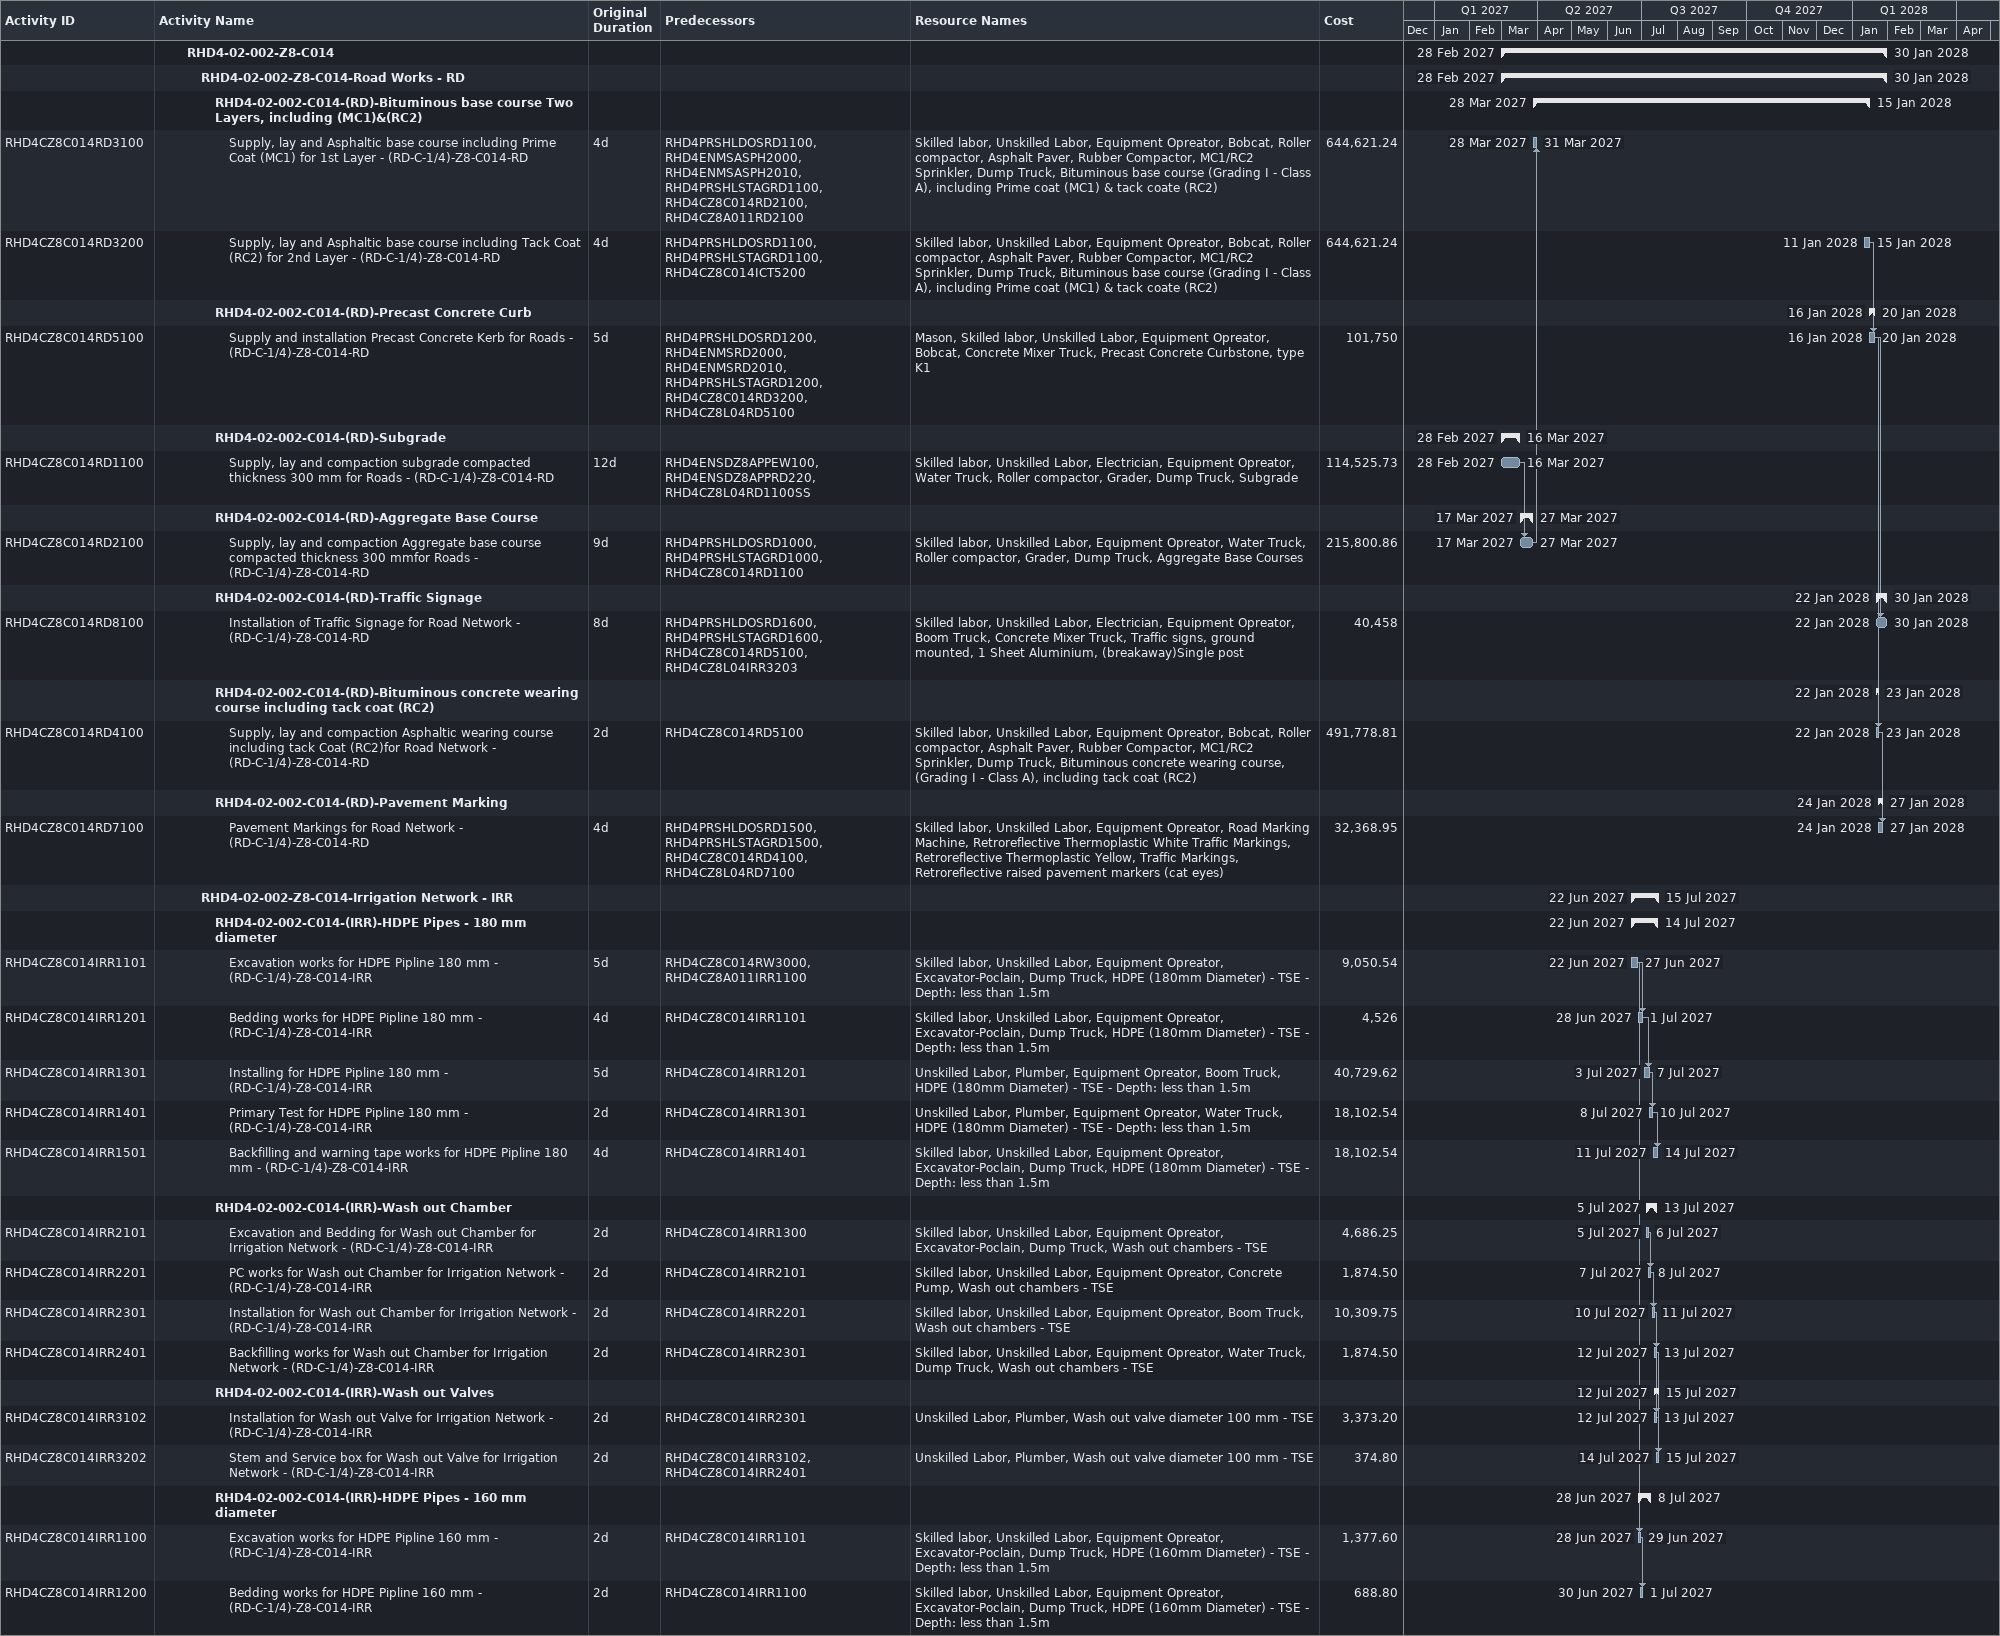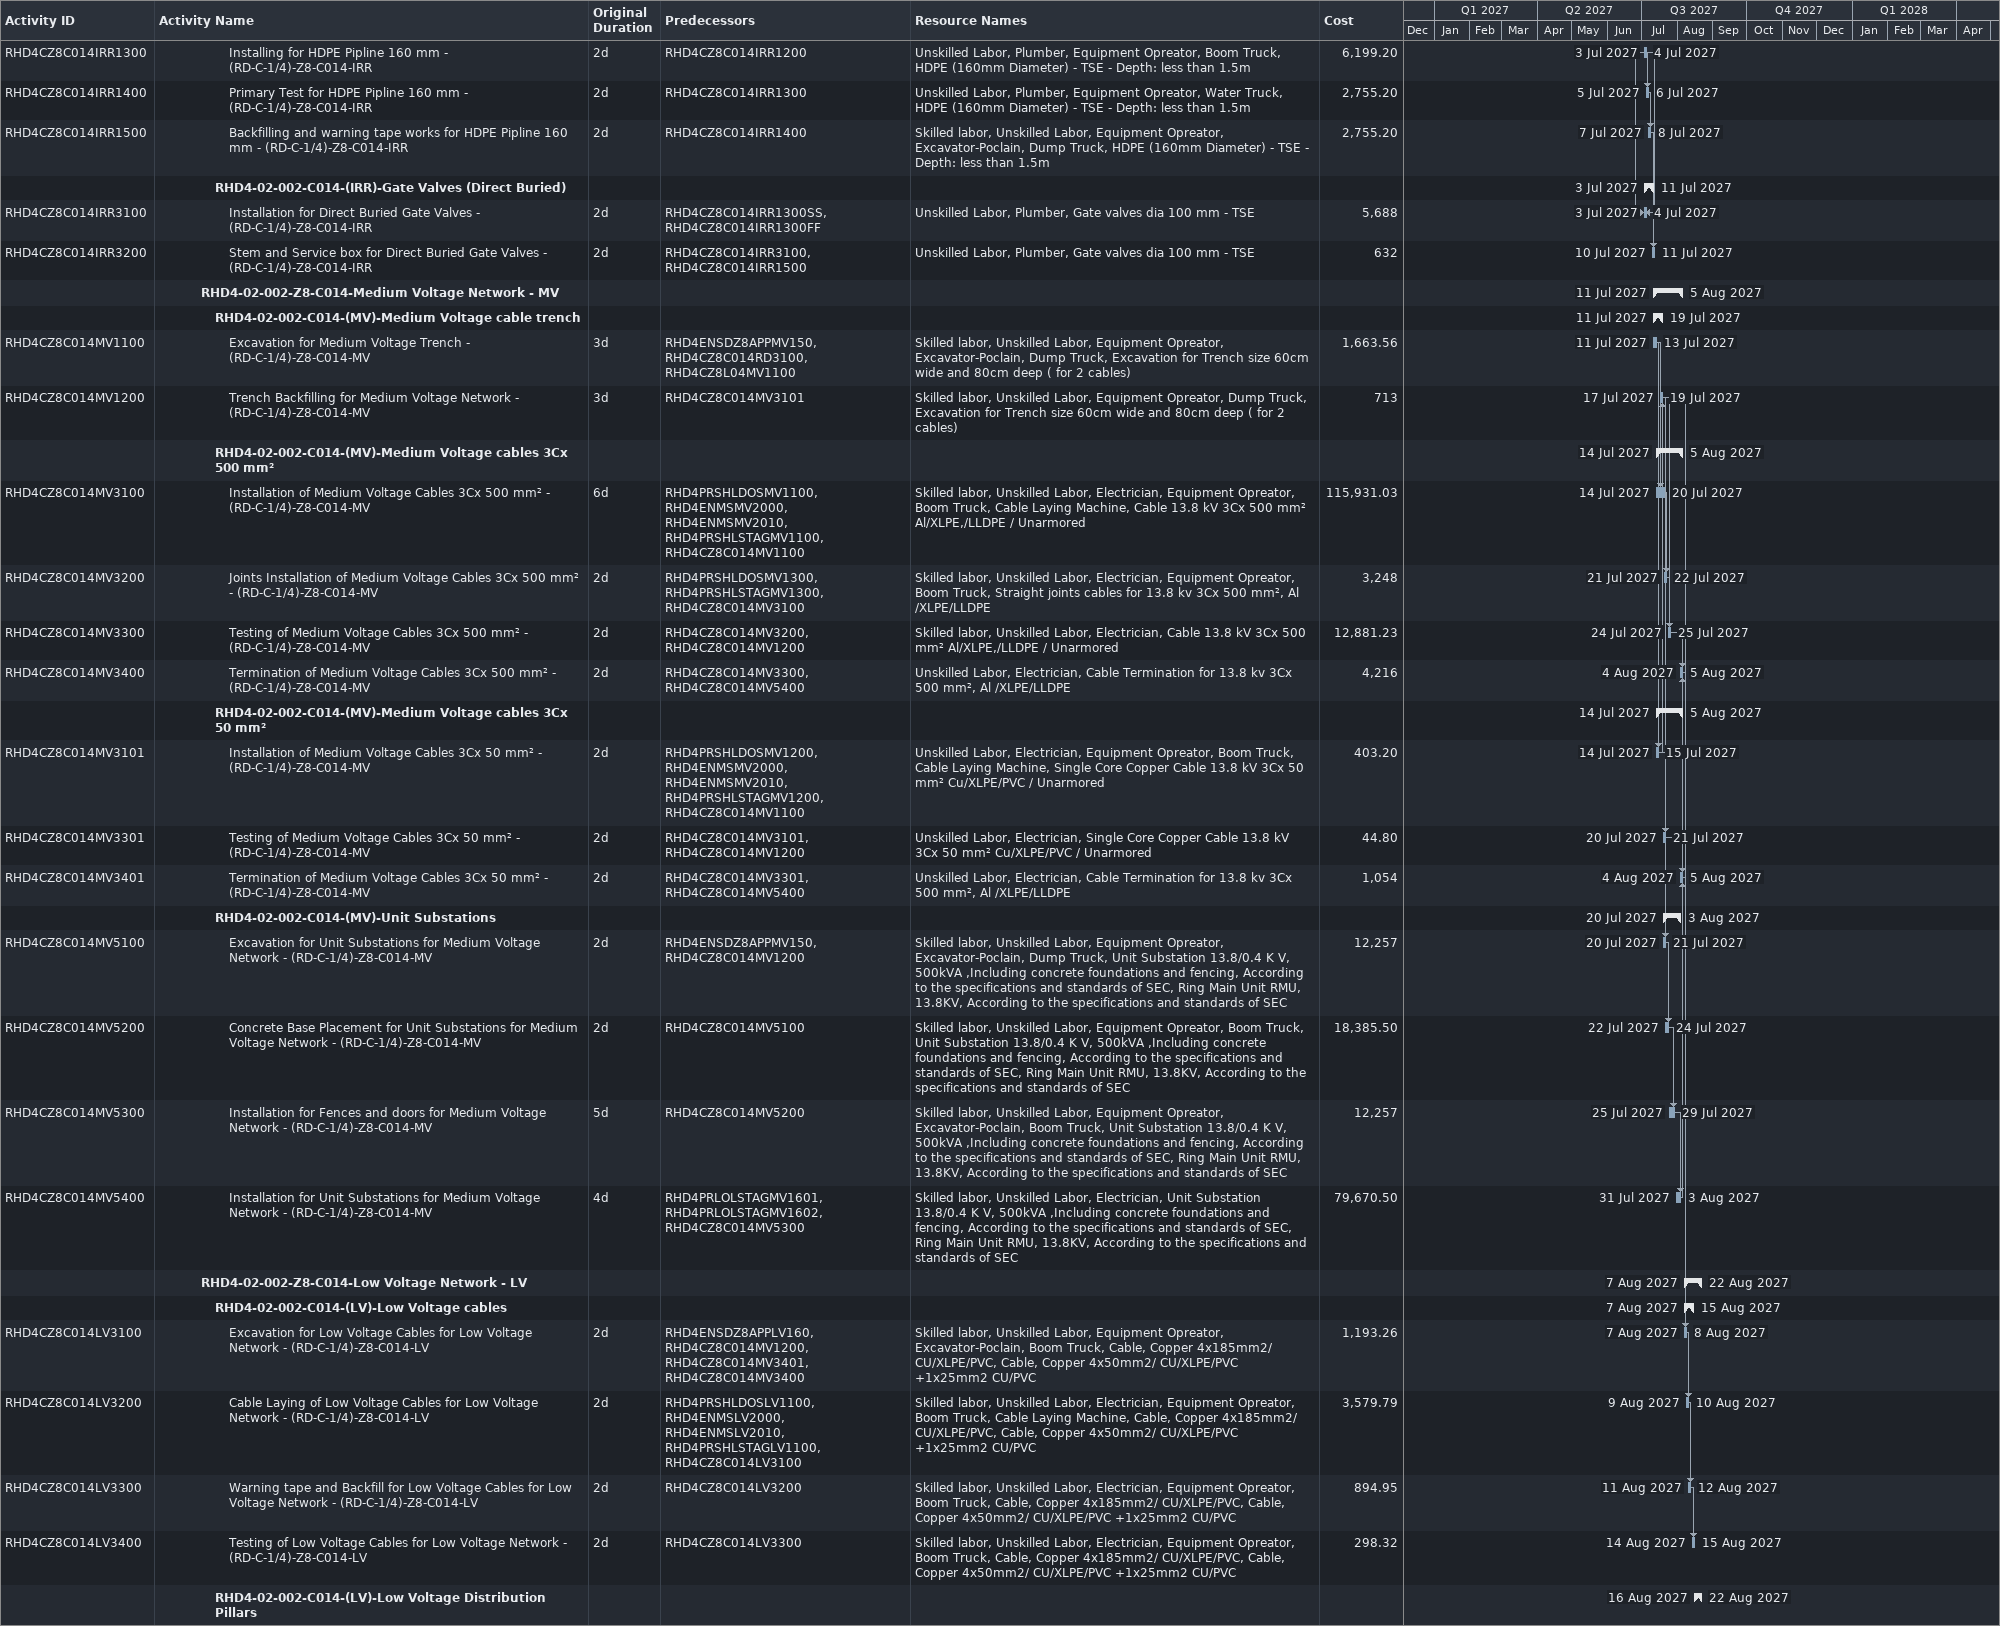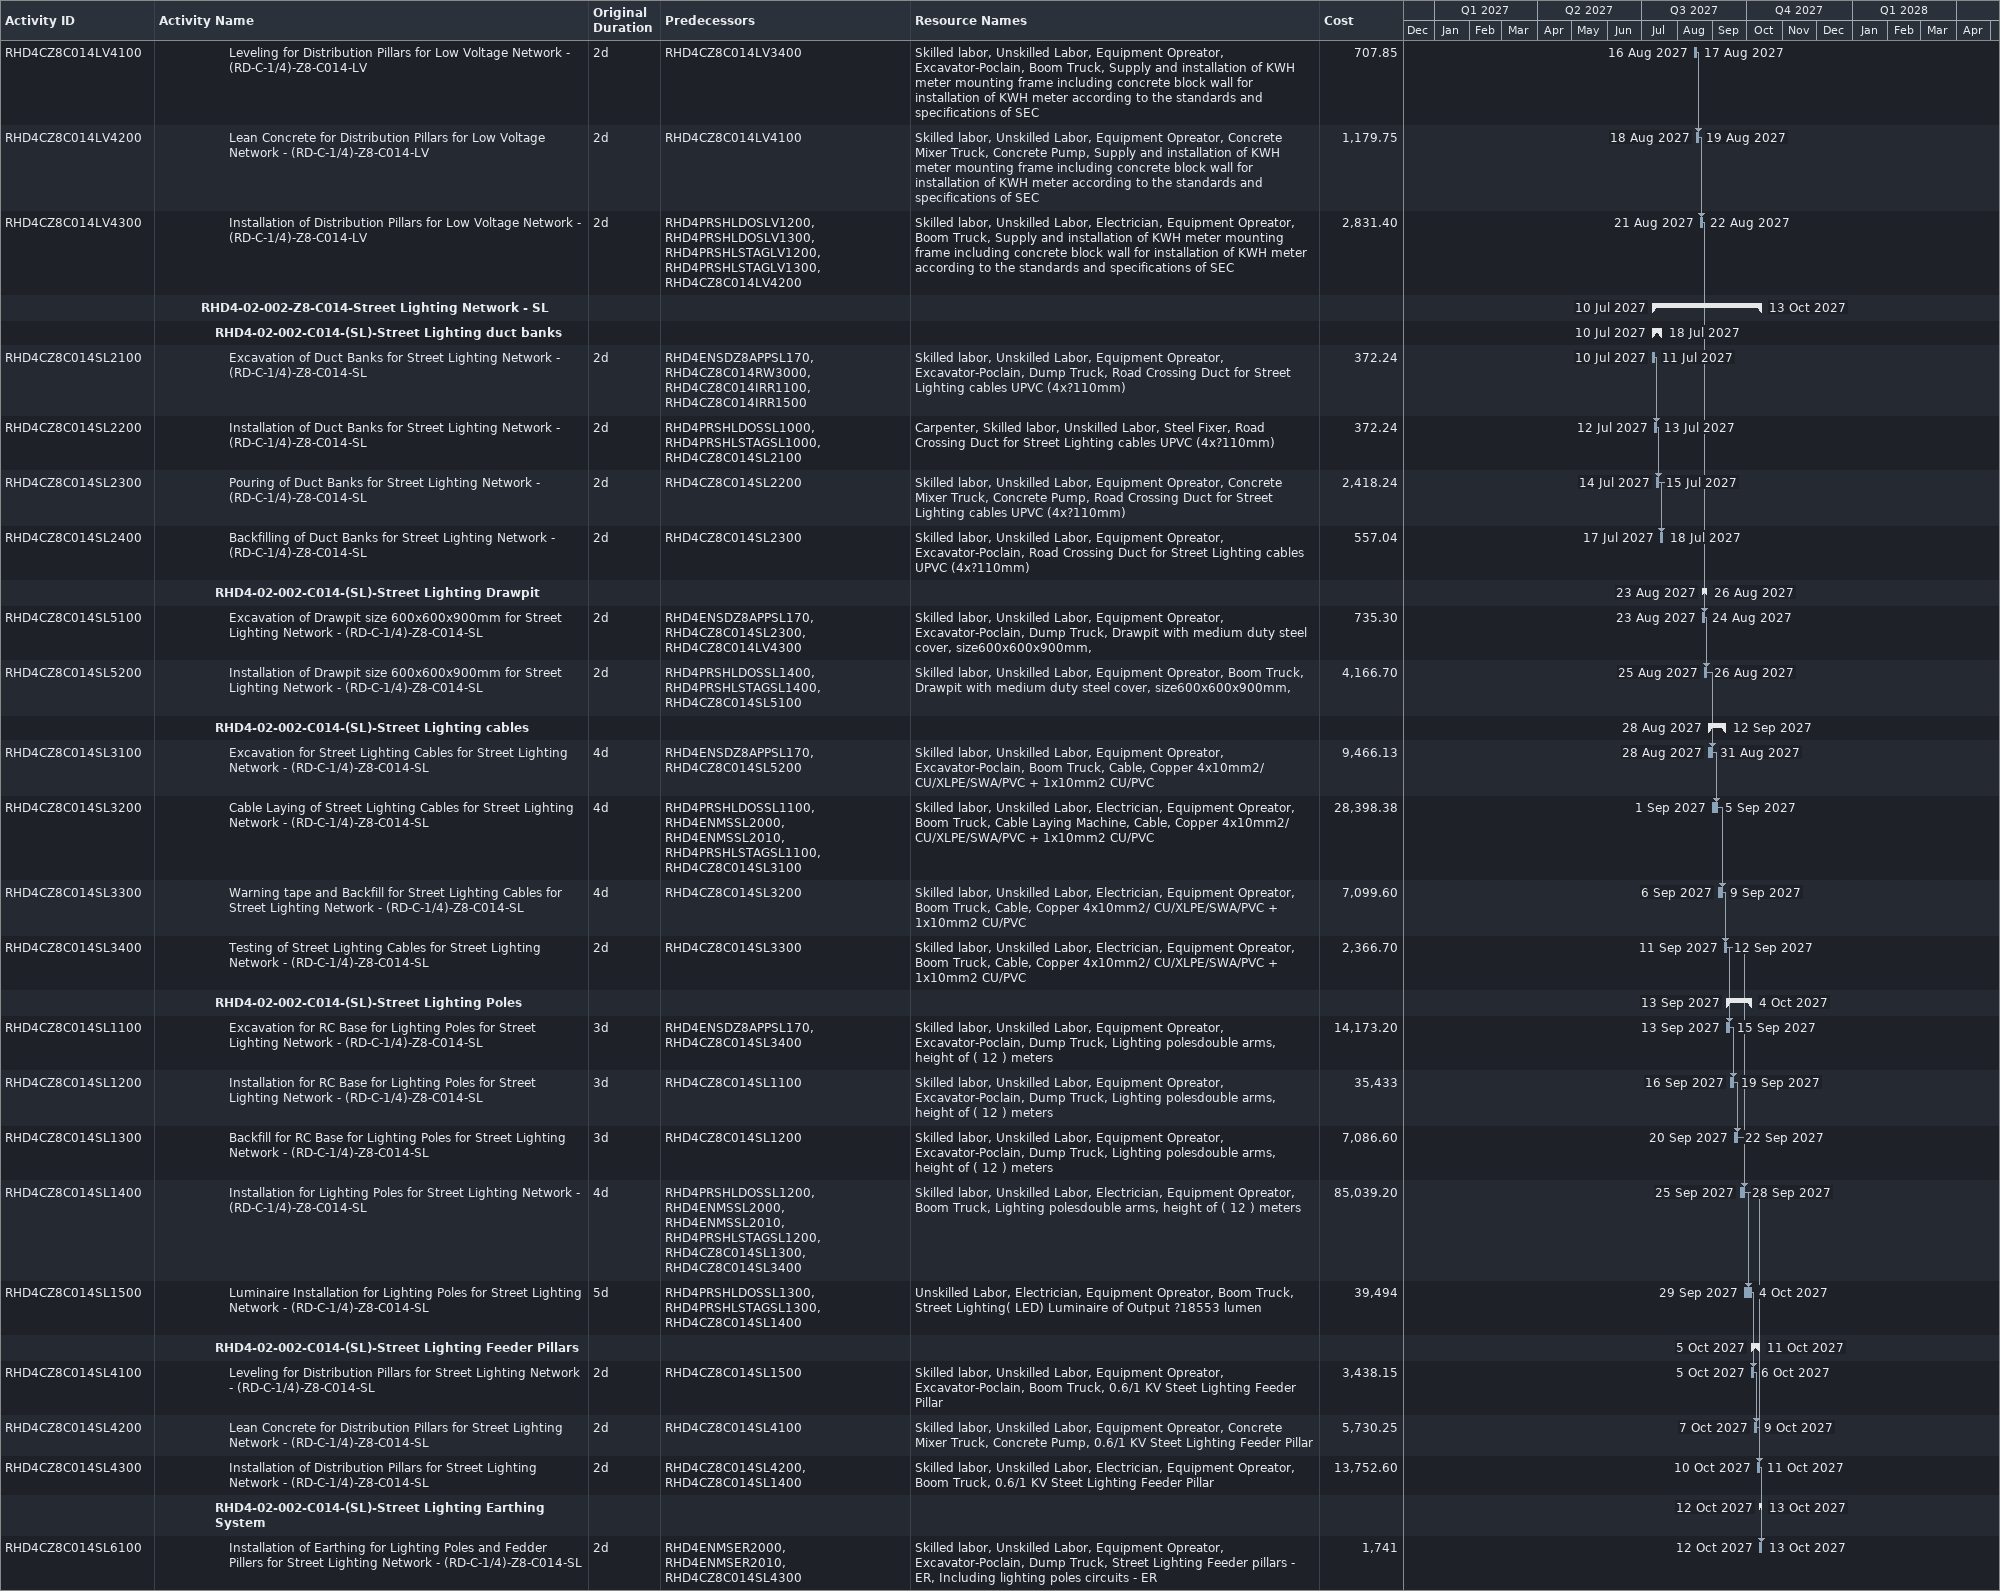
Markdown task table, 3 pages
| ID | Level | Task | Original duration | Start | Finish | Predecessors | Resources | Cost |
|---|---|---|---|---|---|---|---|---|
|  | 3 | **RHD4-02-002-Z8-C014** |  | 2027-02-28 | 2028-01-30 |  |  |  |
|  | 4 | **RHD4-02-002-Z8-C014-Road Works - RD** |  | 2027-02-28 | 2028-01-30 |  |  |  |
|  | 5 | **RHD4-02-002-C014-(RD)-Bituminous base course Two Layers, including (MC1)&(RC2)** |  | 2027-03-28 | 2028-01-15 |  |  |  |
| RHD4CZ8C014RD3100 | 6 | Supply, lay and Asphaltic base course including Prime Coat (MC1) for 1st Layer - (RD-C-1/4)-Z8-C014-RD | 4d | 2027-03-28 | 2027-03-31 | RHD4PRSHLDOSRD1100, RHD4ENMSASPH2000, RHD4ENMSASPH2010, RHD4PRSHLSTAGRD1100, RHD4CZ8C014RD2100, RHD4CZ8A011RD2100 | Skilled labor, Unskilled Labor, Equipment Opreator, Bobcat, Roller compactor, Asphalt Paver, Rubber Compactor, MC1/RC2 Sprinkler, Dump Truck, Bituminous base course (Grading I - Class A), including Prime coat (MC1) & tack coate (RC2) | 644621.24 |
| RHD4CZ8C014RD3200 | 6 | Supply, lay and Asphaltic base course including Tack Coat (RC2) for 2nd Layer - (RD-C-1/4)-Z8-C014-RD | 4d | 2028-01-11 | 2028-01-15 | RHD4PRSHLDOSRD1100, RHD4PRSHLSTAGRD1100, RHD4CZ8C014ICT5200 | Skilled labor, Unskilled Labor, Equipment Opreator, Bobcat, Roller compactor, Asphalt Paver, Rubber Compactor, MC1/RC2 Sprinkler, Dump Truck, Bituminous base course (Grading I - Class A), including Prime coat (MC1) & tack coate (RC2) | 644621.24 |
|  | 5 | **RHD4-02-002-C014-(RD)-Precast Concrete Curb** |  | 2028-01-16 | 2028-01-20 |  |  |  |
| RHD4CZ8C014RD5100 | 6 | Supply and installation Precast Concrete Kerb for Roads - (RD-C-1/4)-Z8-C014-RD | 5d | 2028-01-16 | 2028-01-20 | RHD4PRSHLDOSRD1200, RHD4ENMSRD2000, RHD4ENMSRD2010, RHD4PRSHLSTAGRD1200, RHD4CZ8C014RD3200, RHD4CZ8L04RD5100 | Mason, Skilled labor, Unskilled Labor, Equipment Opreator, Bobcat, Concrete Mixer Truck, Precast Concrete Curbstone, type K1 | 101750 |
|  | 5 | **RHD4-02-002-C014-(RD)-Subgrade** |  | 2027-02-28 | 2027-03-16 |  |  |  |
| RHD4CZ8C014RD1100 | 6 | Supply, lay and compaction subgrade compacted thickness 300 mm for Roads - (RD-C-1/4)-Z8-C014-RD | 12d | 2027-02-28 | 2027-03-16 | RHD4ENSDZ8APPEW100, RHD4ENSDZ8APPRD220, RHD4CZ8L04RD1100SS | Skilled labor, Unskilled Labor, Electrician, Equipment Opreator, Water Truck, Roller compactor, Grader, Dump Truck, Subgrade | 114525.73 |
|  | 5 | **RHD4-02-002-C014-(RD)-Aggregate Base Course** |  | 2027-03-17 | 2027-03-27 |  |  |  |
| RHD4CZ8C014RD2100 | 6 | Supply, lay and compaction Aggregate base course compacted thickness 300 mmfor Roads - (RD-C-1/4)-Z8-C014-RD | 9d | 2027-03-17 | 2027-03-27 | RHD4PRSHLDOSRD1000, RHD4PRSHLSTAGRD1000, RHD4CZ8C014RD1100 | Skilled labor, Unskilled Labor, Equipment Opreator, Water Truck, Roller compactor, Grader, Dump Truck, Aggregate Base Courses | 215800.86 |
|  | 5 | **RHD4-02-002-C014-(RD)-Traffic Signage** |  | 2028-01-22 | 2028-01-30 |  |  |  |
| RHD4CZ8C014RD8100 | 6 | Installation of Traffic Signage for Road Network - (RD-C-1/4)-Z8-C014-RD | 8d | 2028-01-22 | 2028-01-30 | RHD4PRSHLDOSRD1600, RHD4PRSHLSTAGRD1600, RHD4CZ8C014RD5100, RHD4CZ8L04IRR3203 | Skilled labor, Unskilled Labor, Electrician, Equipment Opreator, Boom Truck, Concrete Mixer Truck, Traffic signs, ground mounted, 1 Sheet Aluminium, (breakaway)Single post | 40458 |
|  | 5 | **RHD4-02-002-C014-(RD)-Bituminous concrete wearing course including tack coat (RC2)** |  | 2028-01-22 | 2028-01-23 |  |  |  |
| RHD4CZ8C014RD4100 | 6 | Supply, lay and compaction Asphaltic wearing course including tack Coat (RC2)for Road Network - (RD-C-1/4)-Z8-C014-RD | 2d | 2028-01-22 | 2028-01-23 | RHD4CZ8C014RD5100 | Skilled labor, Unskilled Labor, Equipment Opreator, Bobcat, Roller compactor, Asphalt Paver, Rubber Compactor, MC1/RC2 Sprinkler, Dump Truck, Bituminous concrete wearing course, (Grading I - Class A), including tack coat (RC2) | 491778.81 |
|  | 5 | **RHD4-02-002-C014-(RD)-Pavement Marking** |  | 2028-01-24 | 2028-01-27 |  |  |  |
| RHD4CZ8C014RD7100 | 6 | Pavement Markings for Road Network - (RD-C-1/4)-Z8-C014-RD | 4d | 2028-01-24 | 2028-01-27 | RHD4PRSHLDOSRD1500, RHD4PRSHLSTAGRD1500, RHD4CZ8C014RD4100, RHD4CZ8L04RD7100 | Skilled labor, Unskilled Labor, Equipment Opreator, Road Marking Machine, Retroreflective Thermoplastic White Traffic Markings, Retroreflective Thermoplastic Yellow, Traffic Markings, Retroreflective raised pavement markers (cat eyes) | 32368.95 |
|  | 4 | **RHD4-02-002-Z8-C014-Irrigation Network - IRR** |  | 2027-06-22 | 2027-07-15 |  |  |  |
|  | 5 | **RHD4-02-002-C014-(IRR)-HDPE Pipes - 180 mm diameter** |  | 2027-06-22 | 2027-07-14 |  |  |  |
| RHD4CZ8C014IRR1101 | 6 | Excavation works for HDPE Pipline 180 mm - (RD-C-1/4)-Z8-C014-IRR | 5d | 2027-06-22 | 2027-06-27 | RHD4CZ8C014RW3000, RHD4CZ8A011IRR1100 | Skilled labor, Unskilled Labor, Equipment Opreator, Excavator-Poclain, Dump Truck, HDPE (180mm Diameter) - TSE - Depth: less than 1.5m | 9050.54 |
| RHD4CZ8C014IRR1201 | 6 | Bedding works for HDPE Pipline 180 mm - (RD-C-1/4)-Z8-C014-IRR | 4d | 2027-06-28 | 2027-07-01 | RHD4CZ8C014IRR1101 | Skilled labor, Unskilled Labor, Equipment Opreator, Excavator-Poclain, Dump Truck, HDPE (180mm Diameter) - TSE - Depth: less than 1.5m | 4526 |
| RHD4CZ8C014IRR1301 | 6 | Installing for HDPE Pipline 180 mm - (RD-C-1/4)-Z8-C014-IRR | 5d | 2027-07-03 | 2027-07-07 | RHD4CZ8C014IRR1201 | Unskilled Labor, Plumber, Equipment Opreator, Boom Truck, HDPE (180mm Diameter) - TSE - Depth: less than 1.5m | 40729.62 |
| RHD4CZ8C014IRR1401 | 6 | Primary Test for HDPE Pipline 180 mm - (RD-C-1/4)-Z8-C014-IRR | 2d | 2027-07-08 | 2027-07-10 | RHD4CZ8C014IRR1301 | Unskilled Labor, Plumber, Equipment Opreator, Water Truck, HDPE (180mm Diameter) - TSE - Depth: less than 1.5m | 18102.54 |
| RHD4CZ8C014IRR1501 | 6 | Backfilling and warning tape works for HDPE Pipline 180 mm - (RD-C-1/4)-Z8-C014-IRR | 4d | 2027-07-11 | 2027-07-14 | RHD4CZ8C014IRR1401 | Skilled labor, Unskilled Labor, Equipment Opreator, Excavator-Poclain, Dump Truck, HDPE (180mm Diameter) - TSE - Depth: less than 1.5m | 18102.54 |
|  | 5 | **RHD4-02-002-C014-(IRR)-Wash out Chamber** |  | 2027-07-05 | 2027-07-13 |  |  |  |
| RHD4CZ8C014IRR2101 | 6 | Excavation and Bedding for Wash out Chamber for Irrigation Network - (RD-C-1/4)-Z8-C014-IRR | 2d | 2027-07-05 | 2027-07-06 | RHD4CZ8C014IRR1300 | Skilled labor, Unskilled Labor, Equipment Opreator, Excavator-Poclain, Dump Truck, Wash out chambers - TSE | 4686.25 |
| RHD4CZ8C014IRR2201 | 6 | PC works for Wash out Chamber for Irrigation Network - (RD-C-1/4)-Z8-C014-IRR | 2d | 2027-07-07 | 2027-07-08 | RHD4CZ8C014IRR2101 | Skilled labor, Unskilled Labor, Equipment Opreator, Concrete Pump, Wash out chambers - TSE | 1874.50 |
| RHD4CZ8C014IRR2301 | 6 | Installation for Wash out Chamber for Irrigation Network - (RD-C-1/4)-Z8-C014-IRR | 2d | 2027-07-10 | 2027-07-11 | RHD4CZ8C014IRR2201 | Skilled labor, Unskilled Labor, Equipment Opreator, Boom Truck, Wash out chambers - TSE | 10309.75 |
| RHD4CZ8C014IRR2401 | 6 | Backfilling works for Wash out Chamber for Irrigation Network - (RD-C-1/4)-Z8-C014-IRR | 2d | 2027-07-12 | 2027-07-13 | RHD4CZ8C014IRR2301 | Skilled labor, Unskilled Labor, Equipment Opreator, Water Truck, Dump Truck, Wash out chambers - TSE | 1874.50 |
|  | 5 | **RHD4-02-002-C014-(IRR)-Wash out Valves** |  | 2027-07-12 | 2027-07-15 |  |  |  |
| RHD4CZ8C014IRR3102 | 6 | Installation for Wash out Valve for Irrigation Network - (RD-C-1/4)-Z8-C014-IRR | 2d | 2027-07-12 | 2027-07-13 | RHD4CZ8C014IRR2301 | Unskilled Labor, Plumber, Wash out valve diameter 100 mm - TSE | 3373.20 |
| RHD4CZ8C014IRR3202 | 6 | Stem and Service box for Wash out Valve for Irrigation Network - (RD-C-1/4)-Z8-C014-IRR | 2d | 2027-07-14 | 2027-07-15 | RHD4CZ8C014IRR3102, RHD4CZ8C014IRR2401 | Unskilled Labor, Plumber, Wash out valve diameter 100 mm - TSE | 374.80 |
|  | 5 | **RHD4-02-002-C014-(IRR)-HDPE Pipes - 160 mm diameter** |  | 2027-06-28 | 2027-07-08 |  |  |  |
| RHD4CZ8C014IRR1100 | 6 | Excavation works for HDPE Pipline 160 mm - (RD-C-1/4)-Z8-C014-IRR | 2d | 2027-06-28 | 2027-06-29 | RHD4CZ8C014IRR1101 | Skilled labor, Unskilled Labor, Equipment Opreator, Excavator-Poclain, Dump Truck, HDPE (160mm Diameter) - TSE - Depth: less than 1.5m | 1377.60 |
| RHD4CZ8C014IRR1200 | 6 | Bedding works for HDPE Pipline 160 mm - (RD-C-1/4)-Z8-C014-IRR | 2d | 2027-06-30 | 2027-07-01 | RHD4CZ8C014IRR1100 | Skilled labor, Unskilled Labor, Equipment Opreator, Excavator-Poclain, Dump Truck, HDPE (160mm Diameter) - TSE - Depth: less than 1.5m | 688.80 |
| RHD4CZ8C014IRR1300 | 6 | Installing for HDPE Pipline 160 mm - (RD-C-1/4)-Z8-C014-IRR | 2d | 2027-07-03 | 2027-07-04 | RHD4CZ8C014IRR1200 | Unskilled Labor, Plumber, Equipment Opreator, Boom Truck, HDPE (160mm Diameter) - TSE - Depth: less than 1.5m | 6199.20 |
| RHD4CZ8C014IRR1400 | 6 | Primary Test for HDPE Pipline 160 mm - (RD-C-1/4)-Z8-C014-IRR | 2d | 2027-07-05 | 2027-07-06 | RHD4CZ8C014IRR1300 | Unskilled Labor, Plumber, Equipment Opreator, Water Truck, HDPE (160mm Diameter) - TSE - Depth: less than 1.5m | 2755.20 |
| RHD4CZ8C014IRR1500 | 6 | Backfilling and warning tape works for HDPE Pipline 160 mm - (RD-C-1/4)-Z8-C014-IRR | 2d | 2027-07-07 | 2027-07-08 | RHD4CZ8C014IRR1400 | Skilled labor, Unskilled Labor, Equipment Opreator, Excavator-Poclain, Dump Truck, HDPE (160mm Diameter) - TSE - Depth: less than 1.5m | 2755.20 |
|  | 5 | **RHD4-02-002-C014-(IRR)-Gate Valves (Direct Buried)** |  | 2027-07-03 | 2027-07-11 |  |  |  |
| RHD4CZ8C014IRR3100 | 6 | Installation for Direct Buried Gate Valves - (RD-C-1/4)-Z8-C014-IRR | 2d | 2027-07-03 | 2027-07-04 | RHD4CZ8C014IRR1300SS, RHD4CZ8C014IRR1300FF | Unskilled Labor, Plumber, Gate valves dia 100 mm - TSE | 5688 |
| RHD4CZ8C014IRR3200 | 6 | Stem and Service box for Direct Buried Gate Valves - (RD-C-1/4)-Z8-C014-IRR | 2d | 2027-07-10 | 2027-07-11 | RHD4CZ8C014IRR3100, RHD4CZ8C014IRR1500 | Unskilled Labor, Plumber, Gate valves dia 100 mm - TSE | 632 |
|  | 4 | **RHD4-02-002-Z8-C014-Medium Voltage Network - MV** |  | 2027-07-11 | 2027-08-05 |  |  |  |
|  | 5 | **RHD4-02-002-C014-(MV)-Medium Voltage cable trench** |  | 2027-07-11 | 2027-07-19 |  |  |  |
| RHD4CZ8C014MV1100 | 6 | Excavation for Medium Voltage Trench - (RD-C-1/4)-Z8-C014-MV | 3d | 2027-07-11 | 2027-07-13 | RHD4ENSDZ8APPMV150, RHD4CZ8C014RD3100, RHD4CZ8L04MV1100 | Skilled labor, Unskilled Labor, Equipment Opreator, Excavator-Poclain, Dump Truck, Excavation for Trench size 60cm wide and 80cm deep ( for 2 cables) | 1663.56 |
| RHD4CZ8C014MV1200 | 6 | Trench Backfilling for Medium Voltage Network - (RD-C-1/4)-Z8-C014-MV | 3d | 2027-07-17 | 2027-07-19 | RHD4CZ8C014MV3101 | Skilled labor, Unskilled Labor, Equipment Opreator, Dump Truck, Excavation for Trench size 60cm wide and 80cm deep ( for 2 cables) | 713 |
|  | 5 | **RHD4-02-002-C014-(MV)-Medium Voltage cables 3Cx 500 mm²** |  | 2027-07-14 | 2027-08-05 |  |  |  |
| RHD4CZ8C014MV3100 | 6 | Installation of Medium Voltage Cables 3Cx 500 mm² - (RD-C-1/4)-Z8-C014-MV | 6d | 2027-07-14 | 2027-07-20 | RHD4PRSHLDOSMV1100, RHD4ENMSMV2000, RHD4ENMSMV2010, RHD4PRSHLSTAGMV1100, RHD4CZ8C014MV1100 | Skilled labor, Unskilled Labor, Electrician, Equipment Opreator, Boom Truck, Cable Laying Machine, Cable 13.8 kV 3Cx 500 mm² Al/XLPE,/LLDPE / Unarmored | 115931.03 |
| RHD4CZ8C014MV3200 | 6 | Joints Installation of Medium Voltage Cables 3Cx 500 mm² - (RD-C-1/4)-Z8-C014-MV | 2d | 2027-07-21 | 2027-07-22 | RHD4PRSHLDOSMV1300, RHD4PRSHLSTAGMV1300, RHD4CZ8C014MV3100 | Skilled labor, Unskilled Labor, Electrician, Equipment Opreator, Boom Truck, Straight joints cables for 13.8 kv 3Cx 500 mm², Al /XLPE/LLDPE | 3248 |
| RHD4CZ8C014MV3300 | 6 | Testing of Medium Voltage Cables 3Cx 500 mm² - (RD-C-1/4)-Z8-C014-MV | 2d | 2027-07-24 | 2027-07-25 | RHD4CZ8C014MV3200, RHD4CZ8C014MV1200 | Skilled labor, Unskilled Labor, Electrician, Cable 13.8 kV 3Cx 500 mm² Al/XLPE,/LLDPE / Unarmored | 12881.23 |
| RHD4CZ8C014MV3400 | 6 | Termination of Medium Voltage Cables 3Cx 500 mm² - (RD-C-1/4)-Z8-C014-MV | 2d | 2027-08-04 | 2027-08-05 | RHD4CZ8C014MV3300, RHD4CZ8C014MV5400 | Unskilled Labor, Electrician, Cable Termination for 13.8 kv 3Cx 500 mm², Al /XLPE/LLDPE | 4216 |
|  | 5 | **RHD4-02-002-C014-(MV)-Medium Voltage cables 3Cx 50 mm²** |  | 2027-07-14 | 2027-08-05 |  |  |  |
| RHD4CZ8C014MV3101 | 6 | Installation of Medium Voltage Cables 3Cx 50 mm² - (RD-C-1/4)-Z8-C014-MV | 2d | 2027-07-14 | 2027-07-15 | RHD4PRSHLDOSMV1200, RHD4ENMSMV2000, RHD4ENMSMV2010, RHD4PRSHLSTAGMV1200, RHD4CZ8C014MV1100 | Unskilled Labor, Electrician, Equipment Opreator, Boom Truck, Cable Laying Machine, Single Core Copper Cable 13.8 kV 3Cx 50 mm² Cu/XLPE/PVC / Unarmored | 403.20 |
| RHD4CZ8C014MV3301 | 6 | Testing of Medium Voltage Cables 3Cx 50 mm² - (RD-C-1/4)-Z8-C014-MV | 2d | 2027-07-20 | 2027-07-21 | RHD4CZ8C014MV3101, RHD4CZ8C014MV1200 | Unskilled Labor, Electrician, Single Core Copper Cable 13.8 kV 3Cx 50 mm² Cu/XLPE/PVC / Unarmored | 44.80 |
| RHD4CZ8C014MV3401 | 6 | Termination of Medium Voltage Cables 3Cx 50 mm² - (RD-C-1/4)-Z8-C014-MV | 2d | 2027-08-04 | 2027-08-05 | RHD4CZ8C014MV3301, RHD4CZ8C014MV5400 | Unskilled Labor, Electrician, Cable Termination for 13.8 kv 3Cx 500 mm², Al /XLPE/LLDPE | 1054 |
|  | 5 | **RHD4-02-002-C014-(MV)-Unit Substations** |  | 2027-07-20 | 2027-08-03 |  |  |  |
| RHD4CZ8C014MV5100 | 6 | Excavation for Unit Substations for Medium Voltage Network - (RD-C-1/4)-Z8-C014-MV | 2d | 2027-07-20 | 2027-07-21 | RHD4ENSDZ8APPMV150, RHD4CZ8C014MV1200 | Skilled labor, Unskilled Labor, Equipment Opreator, Excavator-Poclain, Dump Truck, Unit Substation 13.8/0.4 K V, 500kVA ,Including concrete foundations and fencing, According to the specifications and standards of SEC, Ring Main Unit RMU, 13.8KV, According to the specifications and standards of SEC | 12257 |
| RHD4CZ8C014MV5200 | 6 | Concrete Base Placement for Unit Substations for Medium Voltage Network - (RD-C-1/4)-Z8-C014-MV | 2d | 2027-07-22 | 2027-07-24 | RHD4CZ8C014MV5100 | Skilled labor, Unskilled Labor, Equipment Opreator, Boom Truck, Unit Substation 13.8/0.4 K V, 500kVA ,Including concrete foundations and fencing, According to the specifications and standards of SEC, Ring Main Unit RMU, 13.8KV, According to the specifications and standards of SEC | 18385.50 |
| RHD4CZ8C014MV5300 | 6 | Installation for Fences and doors for Medium Voltage Network - (RD-C-1/4)-Z8-C014-MV | 5d | 2027-07-25 | 2027-07-29 | RHD4CZ8C014MV5200 | Skilled labor, Unskilled Labor, Equipment Opreator, Excavator-Poclain, Boom Truck, Unit Substation 13.8/0.4 K V, 500kVA ,Including concrete foundations and fencing, According to the specifications and standards of SEC, Ring Main Unit RMU, 13.8KV, According to the specifications and standards of SEC | 12257 |
| RHD4CZ8C014MV5400 | 6 | Installation for Unit Substations for Medium Voltage Network - (RD-C-1/4)-Z8-C014-MV | 4d | 2027-07-31 | 2027-08-03 | RHD4PRLOLSTAGMV1601, RHD4PRLOLSTAGMV1602, RHD4CZ8C014MV5300 | Skilled labor, Unskilled Labor, Electrician, Unit Substation 13.8/0.4 K V, 500kVA ,Including concrete foundations and fencing, According to the specifications and standards of SEC, Ring Main Unit RMU, 13.8KV, According to the specifications and standards of SEC | 79670.50 |
|  | 4 | **RHD4-02-002-Z8-C014-Low Voltage Network - LV** |  | 2027-08-07 | 2027-08-22 |  |  |  |
|  | 5 | **RHD4-02-002-C014-(LV)-Low Voltage cables** |  | 2027-08-07 | 2027-08-15 |  |  |  |
| RHD4CZ8C014LV3100 | 6 | Excavation for Low Voltage Cables for Low Voltage Network - (RD-C-1/4)-Z8-C014-LV | 2d | 2027-08-07 | 2027-08-08 | RHD4ENSDZ8APPLV160, RHD4CZ8C014MV1200, RHD4CZ8C014MV3401, RHD4CZ8C014MV3400 | Skilled labor, Unskilled Labor, Equipment Opreator, Excavator-Poclain, Boom Truck, Cable, Copper 4x185mm2/ CU/XLPE/PVC, Cable, Copper 4x50mm2/ CU/XLPE/PVC +1x25mm2 CU/PVC | 1193.26 |
| RHD4CZ8C014LV3200 | 6 | Cable Laying of Low Voltage Cables for Low Voltage Network - (RD-C-1/4)-Z8-C014-LV | 2d | 2027-08-09 | 2027-08-10 | RHD4PRSHLDOSLV1100, RHD4ENMSLV2000, RHD4ENMSLV2010, RHD4PRSHLSTAGLV1100, RHD4CZ8C014LV3100 | Skilled labor, Unskilled Labor, Electrician, Equipment Opreator, Boom Truck, Cable Laying Machine, Cable, Copper 4x185mm2/ CU/XLPE/PVC, Cable, Copper 4x50mm2/ CU/XLPE/PVC +1x25mm2 CU/PVC | 3579.79 |
| RHD4CZ8C014LV3300 | 6 | Warning tape and Backfill for Low Voltage Cables for Low Voltage Network - (RD-C-1/4)-Z8-C014-LV | 2d | 2027-08-11 | 2027-08-12 | RHD4CZ8C014LV3200 | Skilled labor, Unskilled Labor, Electrician, Equipment Opreator, Boom Truck, Cable, Copper 4x185mm2/ CU/XLPE/PVC, Cable, Copper 4x50mm2/ CU/XLPE/PVC +1x25mm2 CU/PVC | 894.95 |
| RHD4CZ8C014LV3400 | 6 | Testing of Low Voltage Cables for Low Voltage Network - (RD-C-1/4)-Z8-C014-LV | 2d | 2027-08-14 | 2027-08-15 | RHD4CZ8C014LV3300 | Skilled labor, Unskilled Labor, Electrician, Equipment Opreator, Boom Truck, Cable, Copper 4x185mm2/ CU/XLPE/PVC, Cable, Copper 4x50mm2/ CU/XLPE/PVC +1x25mm2 CU/PVC | 298.32 |
|  | 5 | **RHD4-02-002-C014-(LV)-Low Voltage Distribution Pillars** |  | 2027-08-16 | 2027-08-22 |  |  |  |
| RHD4CZ8C014LV4100 | 6 | Leveling for Distribution Pillars for Low Voltage Network - (RD-C-1/4)-Z8-C014-LV | 2d | 2027-08-16 | 2027-08-17 | RHD4CZ8C014LV3400 | Skilled labor, Unskilled Labor, Equipment Opreator, Excavator-Poclain, Boom Truck, Supply and installation of KWH meter mounting frame including concrete block wall for installation of KWH meter according to the standards and specifications of SEC | 707.85 |
| RHD4CZ8C014LV4200 | 6 | Lean Concrete for Distribution Pillars for Low Voltage Network - (RD-C-1/4)-Z8-C014-LV | 2d | 2027-08-18 | 2027-08-19 | RHD4CZ8C014LV4100 | Skilled labor, Unskilled Labor, Equipment Opreator, Concrete Mixer Truck, Concrete Pump, Supply and installation of KWH meter mounting frame including concrete block wall for installation of KWH meter according to the standards and specifications of SEC | 1179.75 |
| RHD4CZ8C014LV4300 | 6 | Installation of Distribution Pillars for Low Voltage Network - (RD-C-1/4)-Z8-C014-LV | 2d | 2027-08-21 | 2027-08-22 | RHD4PRSHLDOSLV1200, RHD4PRSHLDOSLV1300, RHD4PRSHLSTAGLV1200, RHD4PRSHLSTAGLV1300, RHD4CZ8C014LV4200 | Skilled labor, Unskilled Labor, Electrician, Equipment Opreator, Boom Truck, Supply and installation of KWH meter mounting frame including concrete block wall for installation of KWH meter according to the standards and specifications of SEC | 2831.40 |
|  | 4 | **RHD4-02-002-Z8-C014-Street Lighting Network - SL** |  | 2027-07-10 | 2027-10-13 |  |  |  |
|  | 5 | **RHD4-02-002-C014-(SL)-Street Lighting duct banks** |  | 2027-07-10 | 2027-07-18 |  |  |  |
| RHD4CZ8C014SL2100 | 6 | Excavation of Duct Banks for Street Lighting Network - (RD-C-1/4)-Z8-C014-SL | 2d | 2027-07-10 | 2027-07-11 | RHD4ENSDZ8APPSL170, RHD4CZ8C014RW3000, RHD4CZ8C014IRR1100, RHD4CZ8C014IRR1500 | Skilled labor, Unskilled Labor, Equipment Opreator, Excavator-Poclain, Dump Truck, Road Crossing Duct for Street Lighting cables UPVC (4x?110mm) | 372.24 |
| RHD4CZ8C014SL2200 | 6 | Installation of Duct Banks for Street Lighting Network - (RD-C-1/4)-Z8-C014-SL | 2d | 2027-07-12 | 2027-07-13 | RHD4PRSHLDOSSL1000, RHD4PRSHLSTAGSL1000, RHD4CZ8C014SL2100 | Carpenter, Skilled labor, Unskilled Labor, Steel Fixer, Road Crossing Duct for Street Lighting cables UPVC (4x?110mm) | 372.24 |
| RHD4CZ8C014SL2300 | 6 | Pouring of Duct Banks for Street Lighting Network - (RD-C-1/4)-Z8-C014-SL | 2d | 2027-07-14 | 2027-07-15 | RHD4CZ8C014SL2200 | Skilled labor, Unskilled Labor, Equipment Opreator, Concrete Mixer Truck, Concrete Pump, Road Crossing Duct for Street Lighting cables UPVC (4x?110mm) | 2418.24 |
| RHD4CZ8C014SL2400 | 6 | Backfilling of Duct Banks for Street Lighting Network - (RD-C-1/4)-Z8-C014-SL | 2d | 2027-07-17 | 2027-07-18 | RHD4CZ8C014SL2300 | Skilled labor, Unskilled Labor, Equipment Opreator, Excavator-Poclain, Road Crossing Duct for Street Lighting cables UPVC (4x?110mm) | 557.04 |
|  | 5 | **RHD4-02-002-C014-(SL)-Street Lighting Drawpit** |  | 2027-08-23 | 2027-08-26 |  |  |  |
| RHD4CZ8C014SL5100 | 6 | Excavation of Drawpit size 600x600x900mm for Street Lighting Network - (RD-C-1/4)-Z8-C014-SL | 2d | 2027-08-23 | 2027-08-24 | RHD4ENSDZ8APPSL170, RHD4CZ8C014SL2300, RHD4CZ8C014LV4300 | Skilled labor, Unskilled Labor, Equipment Opreator, Excavator-Poclain, Dump Truck, Drawpit with medium duty steel cover, size600x600x900mm, | 735.30 |
| RHD4CZ8C014SL5200 | 6 | Installation of Drawpit size 600x600x900mm for Street Lighting Network - (RD-C-1/4)-Z8-C014-SL | 2d | 2027-08-25 | 2027-08-26 | RHD4PRSHLDOSSL1400, RHD4PRSHLSTAGSL1400, RHD4CZ8C014SL5100 | Skilled labor, Unskilled Labor, Equipment Opreator, Boom Truck, Drawpit with medium duty steel cover, size600x600x900mm, | 4166.70 |
|  | 5 | **RHD4-02-002-C014-(SL)-Street Lighting cables** |  | 2027-08-28 | 2027-09-12 |  |  |  |
| RHD4CZ8C014SL3100 | 6 | Excavation for Street Lighting Cables for Street Lighting Network - (RD-C-1/4)-Z8-C014-SL | 4d | 2027-08-28 | 2027-08-31 | RHD4ENSDZ8APPSL170, RHD4CZ8C014SL5200 | Skilled labor, Unskilled Labor, Equipment Opreator, Excavator-Poclain, Boom Truck, Cable, Copper 4x10mm2/ CU/XLPE/SWA/PVC + 1x10mm2 CU/PVC | 9466.13 |
| RHD4CZ8C014SL3200 | 6 | Cable Laying of Street Lighting Cables for Street Lighting Network - (RD-C-1/4)-Z8-C014-SL | 4d | 2027-09-01 | 2027-09-05 | RHD4PRSHLDOSSL1100, RHD4ENMSSL2000, RHD4ENMSSL2010, RHD4PRSHLSTAGSL1100, RHD4CZ8C014SL3100 | Skilled labor, Unskilled Labor, Electrician, Equipment Opreator, Boom Truck, Cable Laying Machine, Cable, Copper 4x10mm2/ CU/XLPE/SWA/PVC + 1x10mm2 CU/PVC | 28398.38 |
| RHD4CZ8C014SL3300 | 6 | Warning tape and Backfill for Street Lighting Cables for Street Lighting Network - (RD-C-1/4)-Z8-C014-SL | 4d | 2027-09-06 | 2027-09-09 | RHD4CZ8C014SL3200 | Skilled labor, Unskilled Labor, Electrician, Equipment Opreator, Boom Truck, Cable, Copper 4x10mm2/ CU/XLPE/SWA/PVC + 1x10mm2 CU/PVC | 7099.60 |
| RHD4CZ8C014SL3400 | 6 | Testing of Street Lighting Cables for Street Lighting Network - (RD-C-1/4)-Z8-C014-SL | 2d | 2027-09-11 | 2027-09-12 | RHD4CZ8C014SL3300 | Skilled labor, Unskilled Labor, Electrician, Equipment Opreator, Boom Truck, Cable, Copper 4x10mm2/ CU/XLPE/SWA/PVC + 1x10mm2 CU/PVC | 2366.70 |
|  | 5 | **RHD4-02-002-C014-(SL)-Street Lighting Poles** |  | 2027-09-13 | 2027-10-04 |  |  |  |
| RHD4CZ8C014SL1100 | 6 | Excavation for RC Base for Lighting Poles for Street Lighting Network - (RD-C-1/4)-Z8-C014-SL | 3d | 2027-09-13 | 2027-09-15 | RHD4ENSDZ8APPSL170, RHD4CZ8C014SL3400 | Skilled labor, Unskilled Labor, Equipment Opreator, Excavator-Poclain, Dump Truck, Lighting polesdouble arms, height of ( 12 ) meters | 14173.20 |
| RHD4CZ8C014SL1200 | 6 | Installation for RC Base for Lighting Poles for Street Lighting Network - (RD-C-1/4)-Z8-C014-SL | 3d | 2027-09-16 | 2027-09-19 | RHD4CZ8C014SL1100 | Skilled labor, Unskilled Labor, Equipment Opreator, Excavator-Poclain, Dump Truck, Lighting polesdouble arms, height of ( 12 ) meters | 35433 |
| RHD4CZ8C014SL1300 | 6 | Backfill for RC Base for Lighting Poles for Street Lighting Network - (RD-C-1/4)-Z8-C014-SL | 3d | 2027-09-20 | 2027-09-22 | RHD4CZ8C014SL1200 | Skilled labor, Unskilled Labor, Equipment Opreator, Excavator-Poclain, Dump Truck, Lighting polesdouble arms, height of ( 12 ) meters | 7086.60 |
| RHD4CZ8C014SL1400 | 6 | Installation for Lighting Poles for Street Lighting Network - (RD-C-1/4)-Z8-C014-SL | 4d | 2027-09-25 | 2027-09-28 | RHD4PRSHLDOSSL1200, RHD4ENMSSL2000, RHD4ENMSSL2010, RHD4PRSHLSTAGSL1200, RHD4CZ8C014SL1300, RHD4CZ8C014SL3400 | Skilled labor, Unskilled Labor, Electrician, Equipment Opreator, Boom Truck, Lighting polesdouble arms, height of ( 12 ) meters | 85039.20 |
| RHD4CZ8C014SL1500 | 6 | Luminaire Installation for Lighting Poles for Street Lighting Network - (RD-C-1/4)-Z8-C014-SL | 5d | 2027-09-29 | 2027-10-04 | RHD4PRSHLDOSSL1300, RHD4PRSHLSTAGSL1300, RHD4CZ8C014SL1400 | Unskilled Labor, Electrician, Equipment Opreator, Boom Truck, Street Lighting( LED) Luminaire of Output ?18553 lumen | 39494 |
|  | 5 | **RHD4-02-002-C014-(SL)-Street Lighting Feeder Pillars** |  | 2027-10-05 | 2027-10-11 |  |  |  |
| RHD4CZ8C014SL4100 | 6 | Leveling for Distribution Pillars for Street Lighting Network - (RD-C-1/4)-Z8-C014-SL | 2d | 2027-10-05 | 2027-10-06 | RHD4CZ8C014SL1500 | Skilled labor, Unskilled Labor, Equipment Opreator, Excavator-Poclain, Boom Truck, 0.6/1 KV Steet Lighting Feeder Pillar | 3438.15 |
| RHD4CZ8C014SL4200 | 6 | Lean Concrete for Distribution Pillars for Street Lighting Network - (RD-C-1/4)-Z8-C014-SL | 2d | 2027-10-07 | 2027-10-09 | RHD4CZ8C014SL4100 | Skilled labor, Unskilled Labor, Equipment Opreator, Concrete Mixer Truck, Concrete Pump, 0.6/1 KV Steet Lighting Feeder Pillar | 5730.25 |
| RHD4CZ8C014SL4300 | 6 | Installation of Distribution Pillars for Street Lighting Network - (RD-C-1/4)-Z8-C014-SL | 2d | 2027-10-10 | 2027-10-11 | RHD4CZ8C014SL4200, RHD4CZ8C014SL1400 | Skilled labor, Unskilled Labor, Electrician, Equipment Opreator, Boom Truck, 0.6/1 KV Steet Lighting Feeder Pillar | 13752.60 |
|  | 5 | **RHD4-02-002-C014-(SL)-Street Lighting Earthing System** |  | 2027-10-12 | 2027-10-13 |  |  |  |
| RHD4CZ8C014SL6100 | 6 | Installation of Earthing for Lighting Poles and Fedder Pillers for Street Lighting Network - (RD-C-1/4)-Z8-C014-SL | 2d | 2027-10-12 | 2027-10-13 | RHD4ENMSER2000, RHD4ENMSER2010, RHD4CZ8C014SL4300 | Skilled labor, Unskilled Labor, Equipment Opreator, Excavator-Poclain, Dump Truck, Street Lighting Feeder pillars - ER, Including lighting poles circuits - ER | 1741 |
